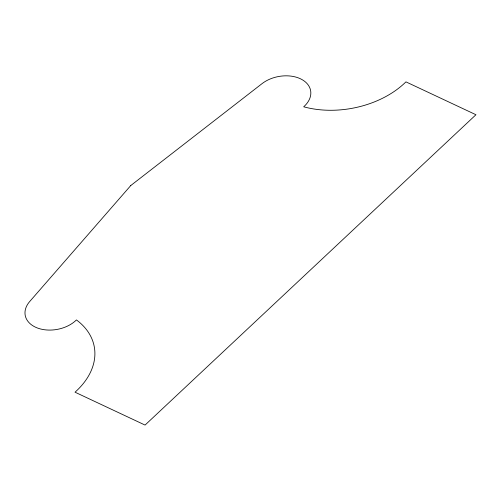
<?xml version="1.0" encoding="UTF-8"?>
<svg xmlns="http://www.w3.org/2000/svg" width="501" height="501" viewBox="0 0 501 501"><rect width="100%" height="100%" fill="white"/><g stroke="black" fill="none" stroke-linecap="round" stroke-linejoin="round"><path stroke-width="0.75" d="M130.786 185.527L29.697 301.539A28.958 19.639 -10.4 0 0 37.049 327.854A28.958 19.639 -10.4 0 0 76.44 319.926A81.55 55.304 -10.4 0 1 75.031 392.195L145.052 425.073L475.95 114.735L405.935 81.863A81.55 55.304 -10.4 0 1 303.7 106.794A28.958 19.639 -10.4 0 0 301.852 79.502A28.958 19.639 -10.4 0 0 262.017 83.661L130.786 185.527"/></g></svg>
